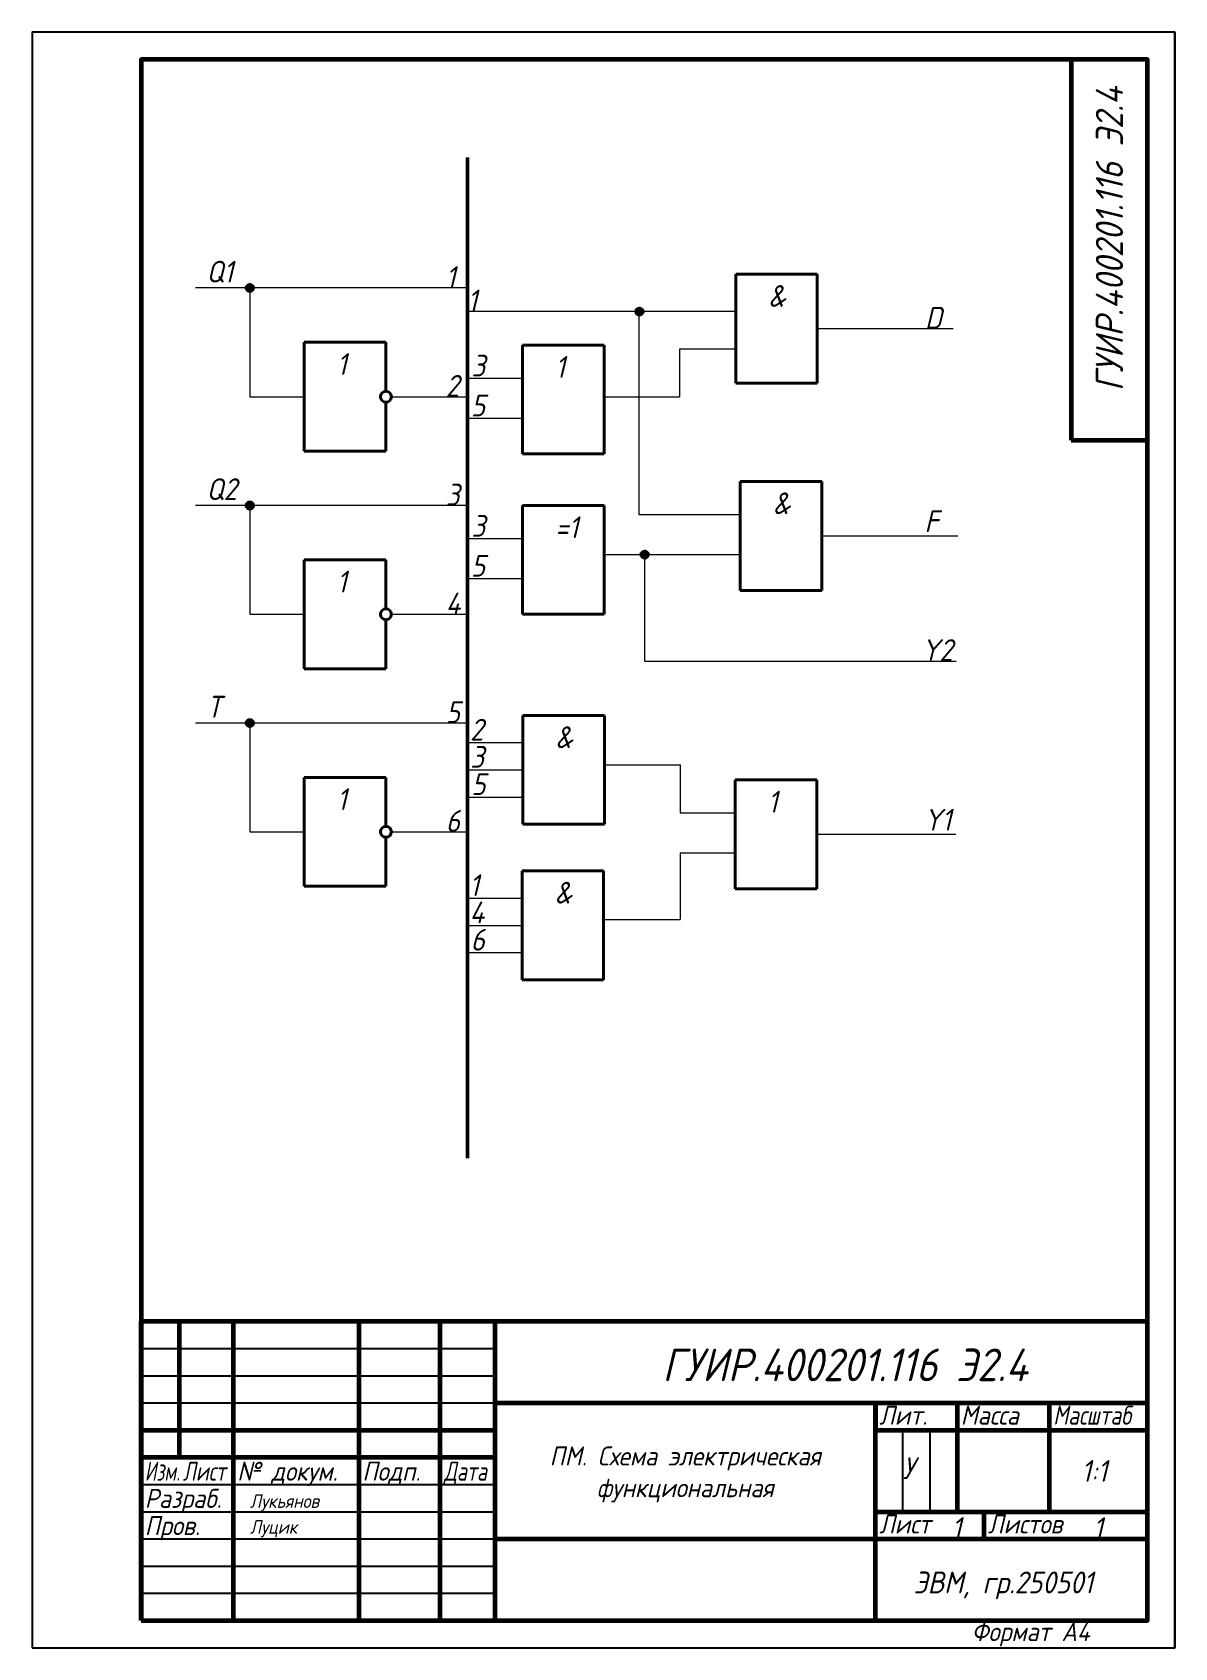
# Model space of a CAD drawing. Header units: millimetres. Extents: x 74 to 284, y 25 to 322.
import ezdxf

# ---------------------------------------------------------------- set-up
doc = ezdxf.new("R2010")
doc.units = ezdxf.units.MM
doc.header["$LTSCALE"] = 0.5
doc.layers.get('0').update_dxf_attribs({"lineweight": 60})
doc.layers.get('Defpoints').update_dxf_attribs({"color": 5})
doc.layers.add('4-текст', color=7, linetype='Continuous', true_color=0x00ad00)
doc.layers.add('провода', color=122, linetype='Continuous', lineweight=15)
doc.layers.add('фигуры', color=7, linetype='Continuous', lineweight=40)
doc.styles.get("Standard").update_dxf_attribs({"font": 'isocpeui.ttf', "width": 0.9})

msp = doc.modelspace()

# ---------------------------------------------------------------- linework, layer by layer
for p, q in [((265, 317), (265, 247)), ((265, 247), (279, 247))]:
    msp.add_line(p, q)
at = {"lineweight": 50}
msp.add_line((154, 299.01), (154, 115), dxfattribs=at)
at = {"color": 7, "linetype": 'Continuous', "lineweight": 60}
for p, q in [((279, 85), (94, 85)), ((94, 30), (94, 85)), ((101, 85), (101, 60)), ((111, 30), (111, 85)), ((134, 85), (134, 30)), ((149, 30), (149, 85)), ((159, 85), (159, 30)), ((159, 70), (279, 70)), ((229, 30), (229, 70)), ((244, 70), (244, 50)), ((261, 50), (261, 70)), ((94, 65), (159, 65)), ((229, 65), (279, 65)), ((94, 60), (159, 60)), ((229, 50), (279, 50)), ((249, 45), (249, 50)), ((159, 45), (279, 45))]:
    msp.add_line(p, q, dxfattribs=at)
at = {"color": 7, "linetype": 'Continuous', "lineweight": -3}
for p, q in [((94, 80), (159, 80)), ((94, 75), (159, 75)), ((94, 70), (159, 70)), ((234, 50), (234, 65)), ((239, 65), (239, 50)), ((94, 55), (159, 55)), ((94, 50), (159, 50)), ((94, 45), (159, 45)), ((94, 40), (159, 40)), ((94, 35), (159, 35))]:
    msp.add_line(p, q, dxfattribs=at)
at = {"color": 7, "linetype": 'Continuous'}
msp.add_line((229, 70), (229, 65), dxfattribs=at)
at = {"color": 7, "linetype": 'Continuous', "lineweight": 60}
msp.add_lwpolyline([(94, 30), (279, 30), (279, 317), (94, 317)], close=True, dxfattribs=at)
for centre in [(114, 275), (185.6, 270.66), (114, 235), (186.57, 225.97), (114, 195)]:
    msp.add_circle(centre, 0.5)
at = {"layer": 'Defpoints'}
msp.add_line((284, 322), (284, 25), dxfattribs=at)
msp.add_lwpolyline([(74, 25), (284, 25), (284, 322), (74, 322)], close=True, dxfattribs=at)
at = {"layer": 'провода'}
for p, q in [((203.3, 277.52), (203.3, 277.52)), ((154, 270.71), (203.3, 270.71)), ((185.51, 270.11), (185.51, 233.34)), ((218.3, 267.52), (243.3, 267.52)), ((164.13, 264.47), (164.13, 264.47)), ((193, 263.77), (193, 255)), ((203.3, 263.77), (193, 263.77)), ((204.14, 239.4), (204.14, 239.4)), ((164.13, 235), (164.13, 235)), ((219.14, 229.4), (244.14, 229.4)), ((186.53, 225.52), (186.53, 206.41)), ((154.02, 191.4), (164.16, 191.4)), ((179.11, 187.3), (193.14, 187.3)), ((193.08, 187.34), (193.08, 178.49)), ((154.13, 186.4), (164.16, 186.4)), ((203.21, 184.55), (203.21, 184.55)), ((154.2, 181.4), (164.16, 181.4)), ((193.09, 171.15), (193.09, 158.89)), ((153.89, 162.81), (164.03, 162.81)), ((154, 157.81), (164.03, 157.81)), ((179.11, 158.89), (193.09, 158.89)), ((154.07, 152.81), (164.03, 152.81))]:
    msp.add_line(p, q, dxfattribs=at)
at = {"layer": 'провода', "lineweight": 15}
for p, q in [((154, 275), (104, 275)), ((114, 275), (114, 255)), ((154, 258.4), (164.13, 258.4)), ((114, 255), (124, 255)), ((140, 255), (154, 255)), ((179, 255), (193, 255)), ((154.01, 251.06), (164.13, 251.06)), ((154, 235), (104, 235)), ((114, 235), (114, 215)), ((185.51, 233.34), (204.14, 233.34)), ((154, 228.94), (164.13, 228.94)), ((179, 226), (204.14, 226)), ((154.01, 221.6), (164.13, 221.6)), ((114, 215), (124, 215)), ((140, 215), (154, 215)), ((186.53, 206.41), (243.83, 206.41)), ((154, 195), (104, 195)), ((114, 195), (114, 175)), ((193.08, 178.49), (203.21, 178.49)), ((114, 175), (124, 175)), ((140, 175), (154, 175)), ((218.21, 174.58), (243.76, 174.59)), ((193.09, 171.15), (203.21, 171.15))]:
    msp.add_line(p, q, dxfattribs=at)
at = {"layer": 'фигуры', "lineweight": 40}
for p, q in [((203.3, 277.52), (218.3, 277.52)), ((203.3, 277.52), (203.3, 257.52)), ((218.3, 277.52), (218.3, 257.52)), ((124, 265), (139, 265)), ((124, 245), (124, 265)), ((139, 265), (139, 256)), ((164.13, 264.47), (179.13, 264.47)), ((164.13, 264.47), (164.13, 244.47)), ((179.13, 264.47), (179.13, 244.47)), ((203.3, 257.52), (218.3, 257.52)), ((139, 254), (139, 245)), ((139, 245), (124, 245)), ((164.13, 244.47), (179.13, 244.47)), ((204.14, 239.4), (219.14, 239.4)), ((204.14, 239.4), (204.14, 219.4)), ((219.14, 239.4), (219.14, 219.4)), ((164.13, 235), (179.13, 235)), ((164.13, 235), (164.13, 215)), ((179.13, 235), (179.13, 215)), ((124, 225), (139, 225)), ((124, 205), (124, 225)), ((139, 225), (139, 216)), ((204.14, 219.4), (219.14, 219.4)), ((139, 214), (139, 205)), ((164.13, 215), (179.13, 215)), ((139, 205), (124, 205)), ((164.16, 196.4), (179.16, 196.4)), ((164.16, 176.4), (164.16, 196.4)), ((179.16, 196.4), (179.16, 176.4)), ((124, 185), (139, 185)), ((124, 165), (124, 185)), ((139, 185), (139, 176)), ((203.21, 184.55), (218.21, 184.55)), ((203.21, 184.55), (203.21, 164.55)), ((218.21, 184.55), (218.21, 164.55)), ((179.16, 176.4), (164.16, 176.4)), ((139, 174), (139, 165)), ((164.03, 167.81), (179.03, 167.81)), ((164.03, 147.81), (164.03, 167.81)), ((179.03, 167.81), (179.03, 147.81)), ((139, 165), (124, 165)), ((203.21, 164.55), (218.21, 164.55)), ((179.03, 147.81), (164.03, 147.81))]:
    msp.add_line(p, q, dxfattribs=at)
for centre in [(139, 255), (139, 215), (139, 175)]:
    msp.add_circle(centre, 1, dxfattribs=at)

# ---------------------------------------------------------------- texts
at = {"color": 7, "linetype": 'Continuous', "lineweight": 70, "width": 0.9}
msp.add_text('Формат А4', height=3.5, dxfattribs=at).set_placement((246.66, 26.2))
at = {"insert": (159, 62), "char_height": 3.5, "attachment_point": 1}
msp.add_mtext_dynamic_manual_height_columns('\\pxqc;ПМ. Схема электрическая\\Pфункциональная', width=70.0392, gutter_width=20, heights=[37.17], dxfattribs=at)
at = {"layer": '4-текст', "lineweight": -3}
for s, width, p in [('Лит.', 0.9, (229.67, 66)), ('Масса', 0.9, (244.67, 66)), ('Масштаб', 0.8, (261.67, 66)), ('Изм.', 0.7, (94.67, 55.7)), ('Лист', 0.75, (101.67, 55.7)), ('№ докум.', 0.9, (111.67, 55.7)), ('Подп.', 0.9, (134.67, 55.7)), ('Дата', 0.75, (149.67, 55.7)), ('Разраб.', 0.9, (94.67, 50.7)), ('Пров.', 0.9, (94.67, 45.7)), ('Лист', 0.9, (229.67, 46)), ('Листов', 0.9, (249.67, 46))]:
    msp.add_text(s, height=3.5, dxfattribs=dict(at, width=width)).set_placement(p)
at = {"layer": 'провода', "width": 0.9}
for s, p in [('У', (234, 56)), ('1:1', (266.84, 55.5)), ('1', (243, 45)), ('1', (269, 45))]:
    msp.add_text(s, height=4, dxfattribs=at).set_placement(p)
at = {"layer": 'провода', "insert": (272, 312), "char_height": 5, "attachment_point": 6, "rotation": 90}
msp.add_mtext_dynamic_manual_height_columns('ГУИР.400201.116 Э2.4', width=70, gutter_width=20, heights=[0], dxfattribs=at)
at = {"layer": 'провода'}
for s, width, heights, insert, char_height, attachment_point in [('ГУИР.400201.116 Э2.4', 78, [0], (257, 77), 6, 6), ('Лукьянов', 23, [3.25], (114, 53.2), 2.5, 1), ('Луцик', 23, [0], (114, 48.45), 2.5, 1), ('ЭВМ, гр.250501', 50, [0], (236, 39), 4, 1)]:
    msp.add_mtext_dynamic_manual_height_columns(s, width=width, gutter_width=20, heights=heights, dxfattribs=dict(at, insert=insert, char_height=char_height, attachment_point=attachment_point))
at = {"layer": 'фигуры', "width": 0.9}
for s, p in [('Q1', (106, 276)), ('1', (150, 275)), ('1', (154, 270.71)), ('&', (209.3, 271.52)), ('D', (238.1, 267.52)), ('1', (130, 259)), ('3', (154.72, 258.71)), ('1', (170.13, 258.47)), ('2', (150, 255)), ('5', (154.61, 251.38)), ('Q2', (106, 236)), ('3', (150, 235)), ('&', (210.14, 233.4)), ('3', (154.72, 229.25)), ('=1', (170.13, 229)), ('F', (238, 230.09)), ('5', (154.61, 221.91)), ('1', (130, 219)), ('4', (150, 215)), ('Y2', (237.5, 206.41)), ('T', (106, 196)), ('5', (150, 195)), ('2', (154.47, 191.78)), ('&', (170.16, 190.4)), ('3', (154.51, 186.78)), ('5', (154.7, 181.75)), ('1', (130, 179)), ('1', (209.21, 178.55)), ('6', (150, 175)), ('Y1', (237.92, 175.23)), ('1', (154.34, 163.19)), ('&', (170.03, 161.81)), ('4', (154.38, 158.19)), ('6', (154.57, 153.16))]:
    msp.add_text(s, height=4, dxfattribs=at).set_placement(p)

doc.saveas('drawing.dxf')
